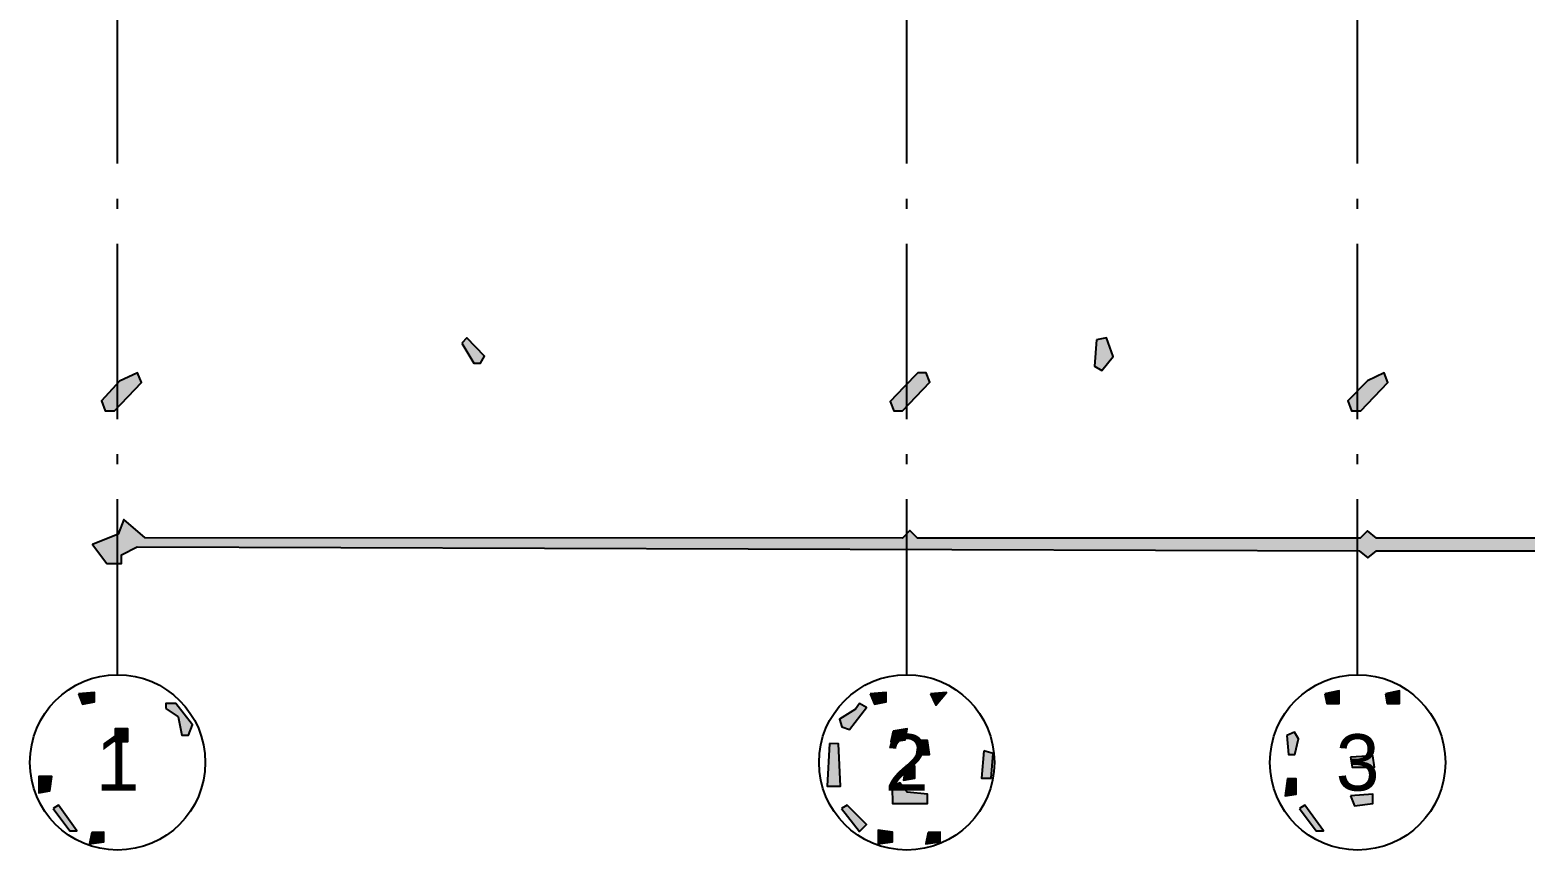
# Model space of a CAD drawing. Header units: millimetres. Extents: x -7200 to 93979, y -9600 to 40920.
# Drawn here: x -700 to 11237, y -9600 to -3053 of the extents above; entities that cross this region are included whole.
import ezdxf
from ezdxf.enums import TextEntityAlignment as Align

# ---------------------------------------------------------------- set-up
doc = ezdxf.new("R2010")
doc.units = ezdxf.units.MM
doc.linetypes.add('ОСЕВАЯ', pattern=[2040, 1400, -280, 80, -280])
for name, color, linetype in [('ЗАЛИВКА', 7, 'Continuous'), ('МАРКИ', 1, 'Continuous'), ('ОСИ', 1, 'ОСЕВАЯ'), ('ПЛАН', 7, 'Continuous')]:
    doc.layers.add(name, color=color, linetype=linetype)
doc.styles.add('Arial', font='arial.ttf')

msp = doc.modelspace()

# ---------------------------------------------------------------- hatches: boundary and pattern name
at = {"layer": 'ЗАЛИВКА'}
for points in [[(2747, -5553), (2843, -5713), (2897, -5713), (2930, -5657), (2788, -5510)], [(7816, -5528), (7798, -5736), (7857, -5772), (7948, -5660), (7895, -5510)], [(16, -5858), (-129, -6015), (-99, -6094), (-25, -6094), (191, -5868), (160, -5789)], [(6278, -5906), (6169, -6020), (6197, -6094), (6265, -6094), (6484, -5866), (6456, -5789), (6390, -5789)], [(9979, -5855), (9822, -6015), (9852, -6094), (9926, -6094), (10141, -5868), (10111, -5789)], [(66607, -6363), (66589, -7082), (66543, -7109), (28921, -7109), (28890, -7059), (28794, -7109), (10050, -7109), (9979, -7051), (9921, -7109), (6387, -7109), (6326, -7049), (6265, -7109), (221, -7107), (49, -6960), (5, -7079), (-200, -7160), (-86, -7313), (31, -7313), (31, -7244), (155, -7178), (9913, -7211), (9981, -7267), (10050, -7211), (66548, -7211), (66589, -7252), (66601, -8315), (66678, -8315), (66690, -7252), (66731, -7211), (79139, -7211), (79179, -7252), (79192, -8315), (79268, -8315), (79281, -7252), (79324, -7208), (88988, -7211), (89077, -7292), (89305, -7183), (89338, -7082), (89239, -7008), (89110, -7109), (79322, -7109), (79284, -7071), (79268, -6361), (79192, -6361), (79177, -7069), (79119, -7137), (66731, -7109), (66693, -7071), (66678, -6366)], [(-312, -8353), (-279, -8434), (-185, -8417), (-185, -8341)], [(6009, -8353), (6042, -8434), (6136, -8417), (6136, -8341)], [(6491, -8353), (6532, -8442), (6618, -8341)], [(9639, -8353), (9654, -8429), (9753, -8429), (9753, -8328)], [(10121, -8353), (10136, -8429), (10235, -8429), (10235, -8328)], [(386, -8470), (483, -8536), (513, -8683), (566, -8683), (597, -8599), (465, -8429), (386, -8429)], [(5890, -8475), (5763, -8556), (5783, -8617), (5844, -8638), (5978, -8462), (5923, -8429)], [(-20, -8683), (-20, -8734), (82, -8734), (82, -8632), (-20, -8632)], [(6192, -8650), (6174, -8737), (6288, -8721), (6303, -8632)], [(9334, -8686), (9347, -8836), (9398, -8836), (9428, -8711), (9395, -8658)], [(5684, -8749), (5666, -9089), (5770, -9089), (5755, -8752)], [(6395, -8724), (6377, -8836), (6481, -8836), (6466, -8726)], [(6915, -8808), (6897, -9026), (6973, -9026), (6989, -8828)], [(6293, -8927), (6275, -9041), (6364, -9026), (6364, -8929)], [(9842, -8858), (9857, -8937), (10035, -8937), (10020, -8848)], [(-629, -9079), (-629, -9143), (-540, -9127), (-525, -9013), (-629, -9013)], [(6184, -9100), (6187, -9229), (6466, -9229), (6466, -9153), (6303, -9138), (6245, -9064)], [(9339, -9028), (9321, -9168), (9410, -9153), (9410, -9031)], [(9842, -9166), (9875, -9247), (10020, -9229), (10020, -9153)], [(-515, -9267), (-380, -9445), (-325, -9445), (-472, -9242)], [(5780, -9267), (5923, -9452), (5978, -9397), (5824, -9242)], [(9436, -9267), (9570, -9445), (9626, -9445), (9479, -9242)], [(-205, -9460), (-223, -9549), (-109, -9534), (-109, -9457)], [(6072, -9496), (6072, -9549), (6187, -9534), (6187, -9457), (6072, -9442)], [(6471, -9460), (6453, -9549), (6567, -9534), (6567, -9457)]]:
    msp.add_hatch(color=7, dxfattribs=at).paths.add_polyline_path(points)

# ---------------------------------------------------------------- linework, layer by layer
at = {"layer": 'МАРКИ'}
for p, q in [((0, -8200), (0, -8200)), ((6300, -8200), (6300, -8200)), ((9900, -8200), (9900, -8200))]:
    msp.add_line(p, q, dxfattribs=at)
for centre in [(0, -8900), (6300, -8900), (9900, -8900)]:
    msp.add_circle(centre, 700, dxfattribs=at)
at = {"layer": 'ОСИ', "linetype": 'ОСЕВАЯ'}
for p, q in [((0, -8200), (0, 35200)), ((6300, -8200), (6300, 35200)), ((9900, -8200), (9900, 35200))]:
    msp.add_line(p, q, dxfattribs=at)
at = {"layer": 'ПЛАН'}
for points in [[(2747, -5553), (2843, -5713), (2897, -5713), (2930, -5657), (2788, -5510)], [(7816, -5528), (7798, -5736), (7857, -5772), (7948, -5660), (7895, -5510)], [(16, -5858), (-129, -6015), (-99, -6094), (-25, -6094), (191, -5868), (160, -5789)], [(6278, -5906), (6169, -6020), (6197, -6094), (6265, -6094), (6484, -5866), (6456, -5789), (6390, -5789)], [(9979, -5855), (9822, -6015), (9852, -6094), (9926, -6094), (10141, -5868), (10111, -5789)], [(-312, -8353), (-279, -8434), (-185, -8417), (-185, -8341)], [(6009, -8353), (6042, -8434), (6136, -8417), (6136, -8341)], [(6491, -8353), (6532, -8442), (6618, -8341)], [(9639, -8353), (9654, -8429), (9753, -8429), (9753, -8328)], [(10121, -8353), (10136, -8429), (10235, -8429), (10235, -8328)], [(386, -8470), (483, -8536), (513, -8683), (566, -8683), (597, -8599), (465, -8429), (386, -8429)], [(5890, -8475), (5763, -8556), (5783, -8617), (5844, -8638), (5978, -8462), (5923, -8429)], [(-20, -8683), (-20, -8734), (82, -8734), (82, -8632), (-20, -8632)], [(6192, -8650), (6174, -8737), (6288, -8721), (6303, -8632)], [(9334, -8686), (9347, -8836), (9398, -8836), (9428, -8711), (9395, -8658)], [(5684, -8749), (5666, -9089), (5770, -9089), (5755, -8752)], [(6395, -8724), (6377, -8836), (6481, -8836), (6466, -8726)], [(6915, -8808), (6897, -9026), (6973, -9026), (6989, -8828)], [(6293, -8927), (6275, -9041), (6364, -9026), (6364, -8929)], [(9842, -8858), (9857, -8937), (10035, -8937), (10020, -8848)], [(-629, -9079), (-629, -9143), (-540, -9127), (-525, -9013), (-629, -9013)], [(6184, -9100), (6187, -9229), (6466, -9229), (6466, -9153), (6303, -9138), (6245, -9064)], [(9339, -9028), (9321, -9168), (9410, -9153), (9410, -9031)], [(9842, -9166), (9875, -9247), (10020, -9229), (10020, -9153)], [(-515, -9267), (-380, -9445), (-325, -9445), (-472, -9242)], [(5780, -9267), (5923, -9452), (5978, -9397), (5824, -9242)], [(9436, -9267), (9570, -9445), (9626, -9445), (9479, -9242)], [(-205, -9460), (-223, -9549), (-109, -9534), (-109, -9457)], [(6072, -9496), (6072, -9549), (6187, -9534), (6187, -9457), (6072, -9442)], [(6471, -9460), (6453, -9549), (6567, -9534), (6567, -9457)]]:
    msp.add_lwpolyline(points, close=True, dxfattribs=at)
msp.add_lwpolyline([(66543, -7109), (28921, -7109), (28890, -7059), (28794, -7109), (10050, -7109), (9979, -7051), (9921, -7109), (6387, -7109), (6326, -7049), (6265, -7109), (221, -7107), (49, -6960), (5, -7079), (-200, -7160), (-86, -7313), (31, -7313), (31, -7244), (155, -7178), (9913, -7211), (9981, -7267), (10050, -7211), (66548, -7211)], dxfattribs=at)

# ---------------------------------------------------------------- texts
at = {"layer": 'МАРКИ', "style": 'Arial'}
for s, p in [('1', (0, -8900)), ('2', (6300, -8900)), ('3', (9900, -8900))]:
    msp.add_text(s, height=450, dxfattribs=at).set_placement(p, align=Align.MIDDLE_CENTER)

doc.saveas('drawing.dxf')
